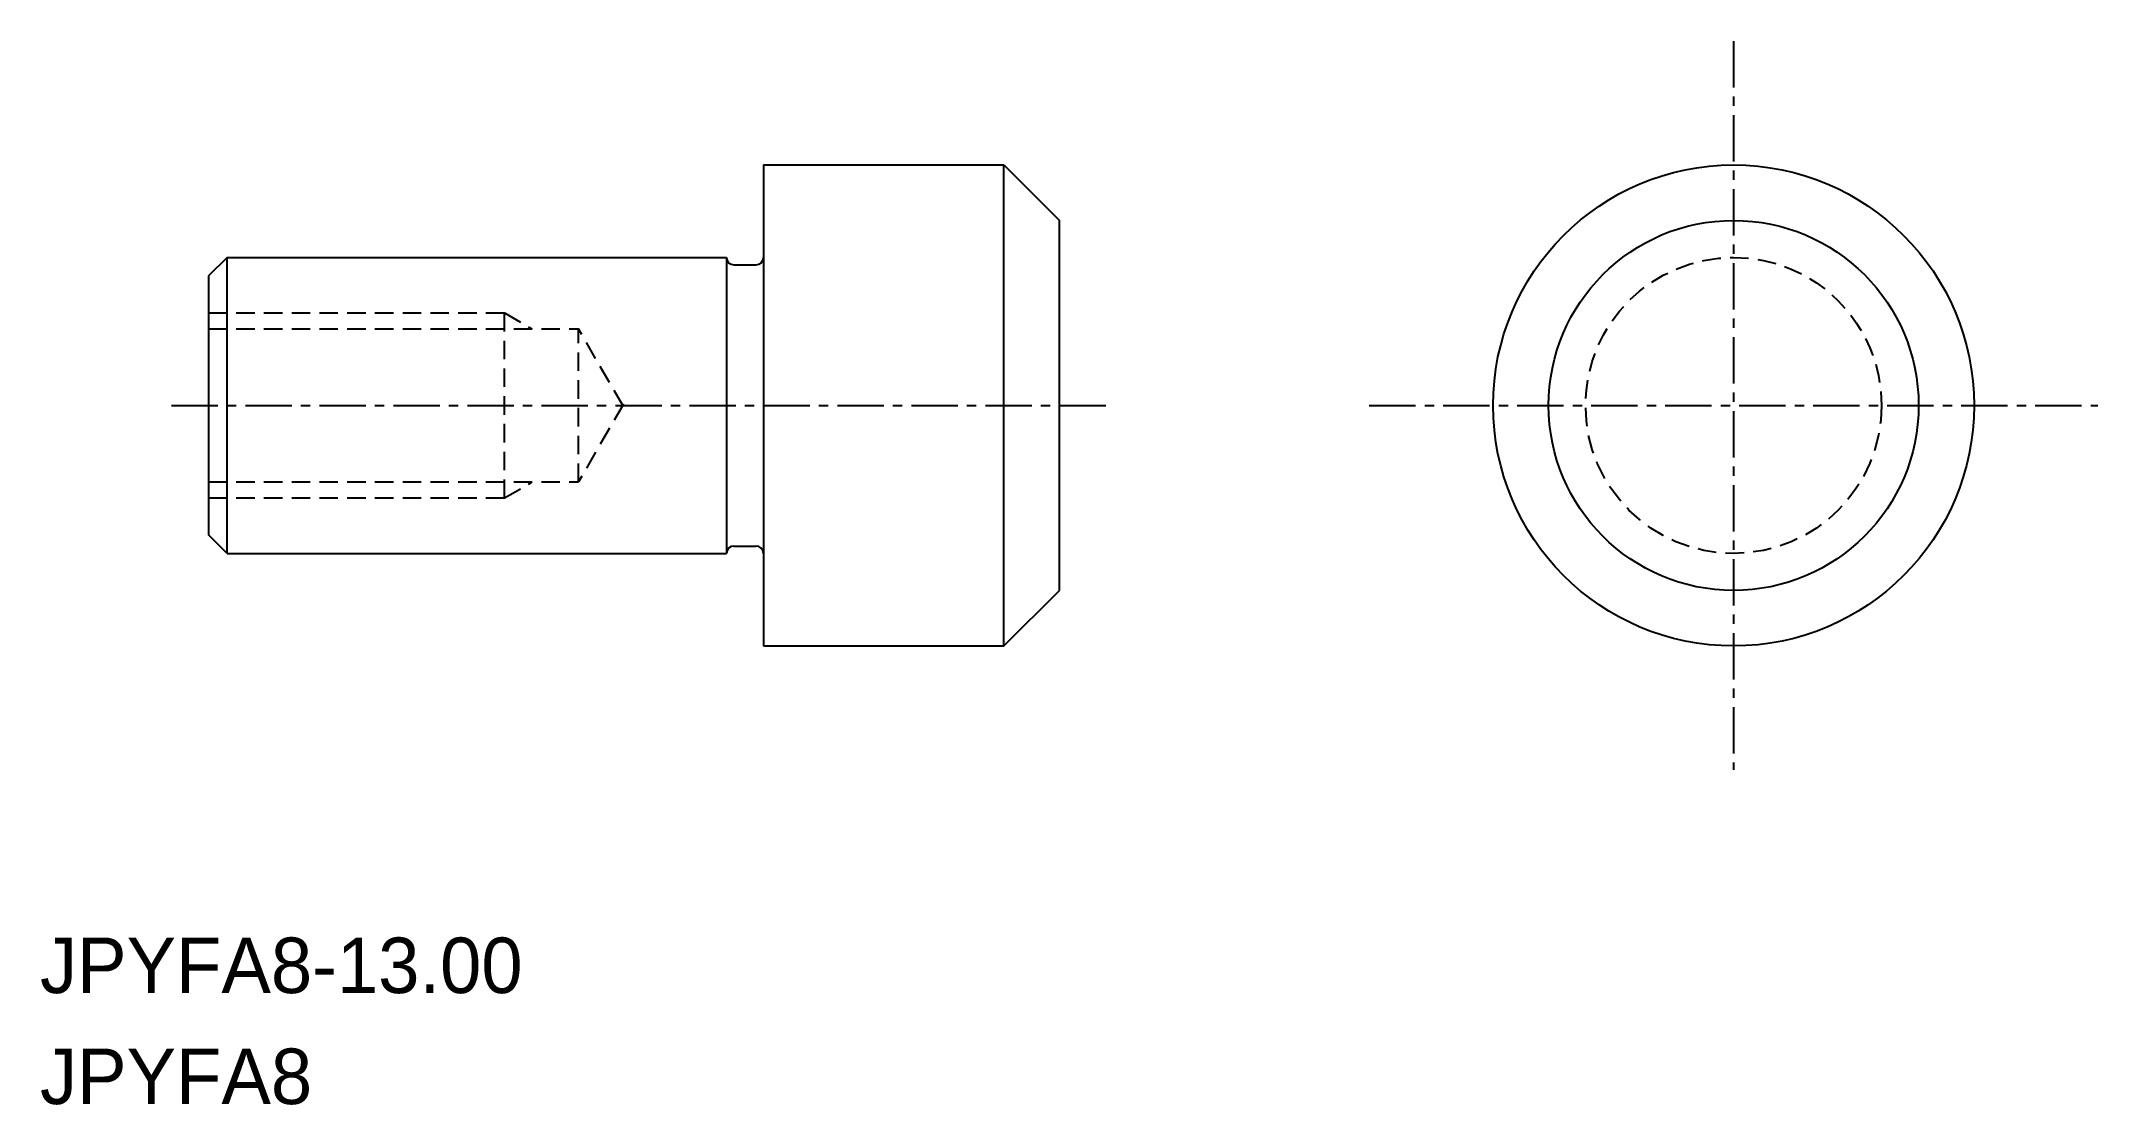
# Model space of a CAD drawing. Extents: x -2123.7 to -2068.2, y -607.6 to -578.9.
import ezdxf

# ---------------------------------------------------------------- set-up
doc = ezdxf.new("R2010")
doc.units = 0
doc.linetypes.add('CENTER', pattern=[2, 1.25, -0.25, 0.25, -0.25])
doc.linetypes.add('DASHED', pattern=[0.75, 0.5, -0.25])
doc.layers.get('0').update_dxf_attribs({"linetype": 'CONTINUOUS'})
doc.layers.add('CENTER', color=1, linetype='CENTER')

msp = doc.modelspace()

# ---------------------------------------------------------------- linework, layer by layer
at = {"color": 7, "linetype": 'CONTINUOUS'}
for p, q in [((-2104.219, -582.198), (-2104.219, -595.198)), ((-2104.219, -582.198), (-2097.719, -582.198)), ((-2118.719, -584.698), (-2119.219, -585.198)), ((-2118.719, -592.698), (-2118.719, -584.698)), ((-2118.719, -584.698), (-2105.219, -584.698)), ((-2105.219, -584.698), (-2105.219, -592.698)), ((-2119.219, -585.198), (-2119.219, -592.198)), ((-2105.019, -584.898), (-2104.419, -584.898)), ((-2118.719, -592.698), (-2119.219, -592.198)), ((-2105.019, -592.498), (-2104.419, -592.498)), ((-2118.719, -592.698), (-2105.219, -592.698)), ((-2104.219, -595.198), (-2097.719, -595.198))]:
    msp.add_line(p, q, dxfattribs=at)
at = {"linetype": 'CONTINUOUS'}
for p, q in [((-2097.719, -595.198), (-2097.719, -582.198)), ((-2097.719, -582.198), (-2096.219, -583.698)), ((-2096.219, -593.698), (-2096.219, -583.698)), ((-2097.719, -595.198), (-2096.219, -593.698))]:
    msp.add_line(p, q, dxfattribs=at)
at = {"color": 3, "linetype": 'DASHED'}
for p, q in [((-2119.219, -586.198), (-2111.219, -586.198)), ((-2111.219, -586.198), (-2110.469, -586.631)), ((-2111.219, -591.198), (-2111.219, -586.198)), ((-2119.219, -586.631), (-2109.219, -586.631)), ((-2108.007, -588.731), (-2109.219, -586.631)), ((-2109.219, -590.765), (-2109.219, -586.631)), ((-2108.007, -588.665), (-2109.219, -590.765)), ((-2119.219, -590.765), (-2109.219, -590.765)), ((-2111.219, -591.198), (-2110.469, -590.765)), ((-2119.219, -591.198), (-2111.219, -591.198))]:
    msp.add_line(p, q, dxfattribs=at)
at = {"linetype": 'CONTINUOUS'}
for radius in [6.5, 5]:
    msp.add_circle((-2077.999, -588.698), radius, dxfattribs=at)
at = {"color": 3, "linetype": 'DASHED'}
msp.add_circle((-2077.999, -588.698), 4, dxfattribs=at)
at = {"color": 7, "linetype": 'CONTINUOUS'}
for centre, start, end in [((-2105.019, -584.698), 180, 270), ((-2104.419, -584.698), 270, 0), ((-2105.019, -592.698), 90, 180), ((-2104.419, -592.698), 0, 90)]:
    msp.add_arc(centre, 0.2, start, end, dxfattribs=at)
msp.add_point((-2119.219, -588.698), dxfattribs=at)
at = {"layer": 'CENTER', "color": 1, "linetype": 'CENTER'}
for p, q in [((-2077.999, -578.852), (-2077.999, -598.543)), ((-2120.219, -588.698), (-2094.857, -588.698)), ((-2087.845, -588.698), (-2068.154, -588.698))]:
    msp.add_line(p, q, dxfattribs=at)

# ---------------------------------------------------------------- texts
for s, p in [('JPYFA8-13.00', (-2123.774, -604.58)), ('JPYFA8', (-2123.774, -607.58))]:
    msp.add_text(s, height=1.5).set_placement(p)

doc.saveas('drawing.dxf')
